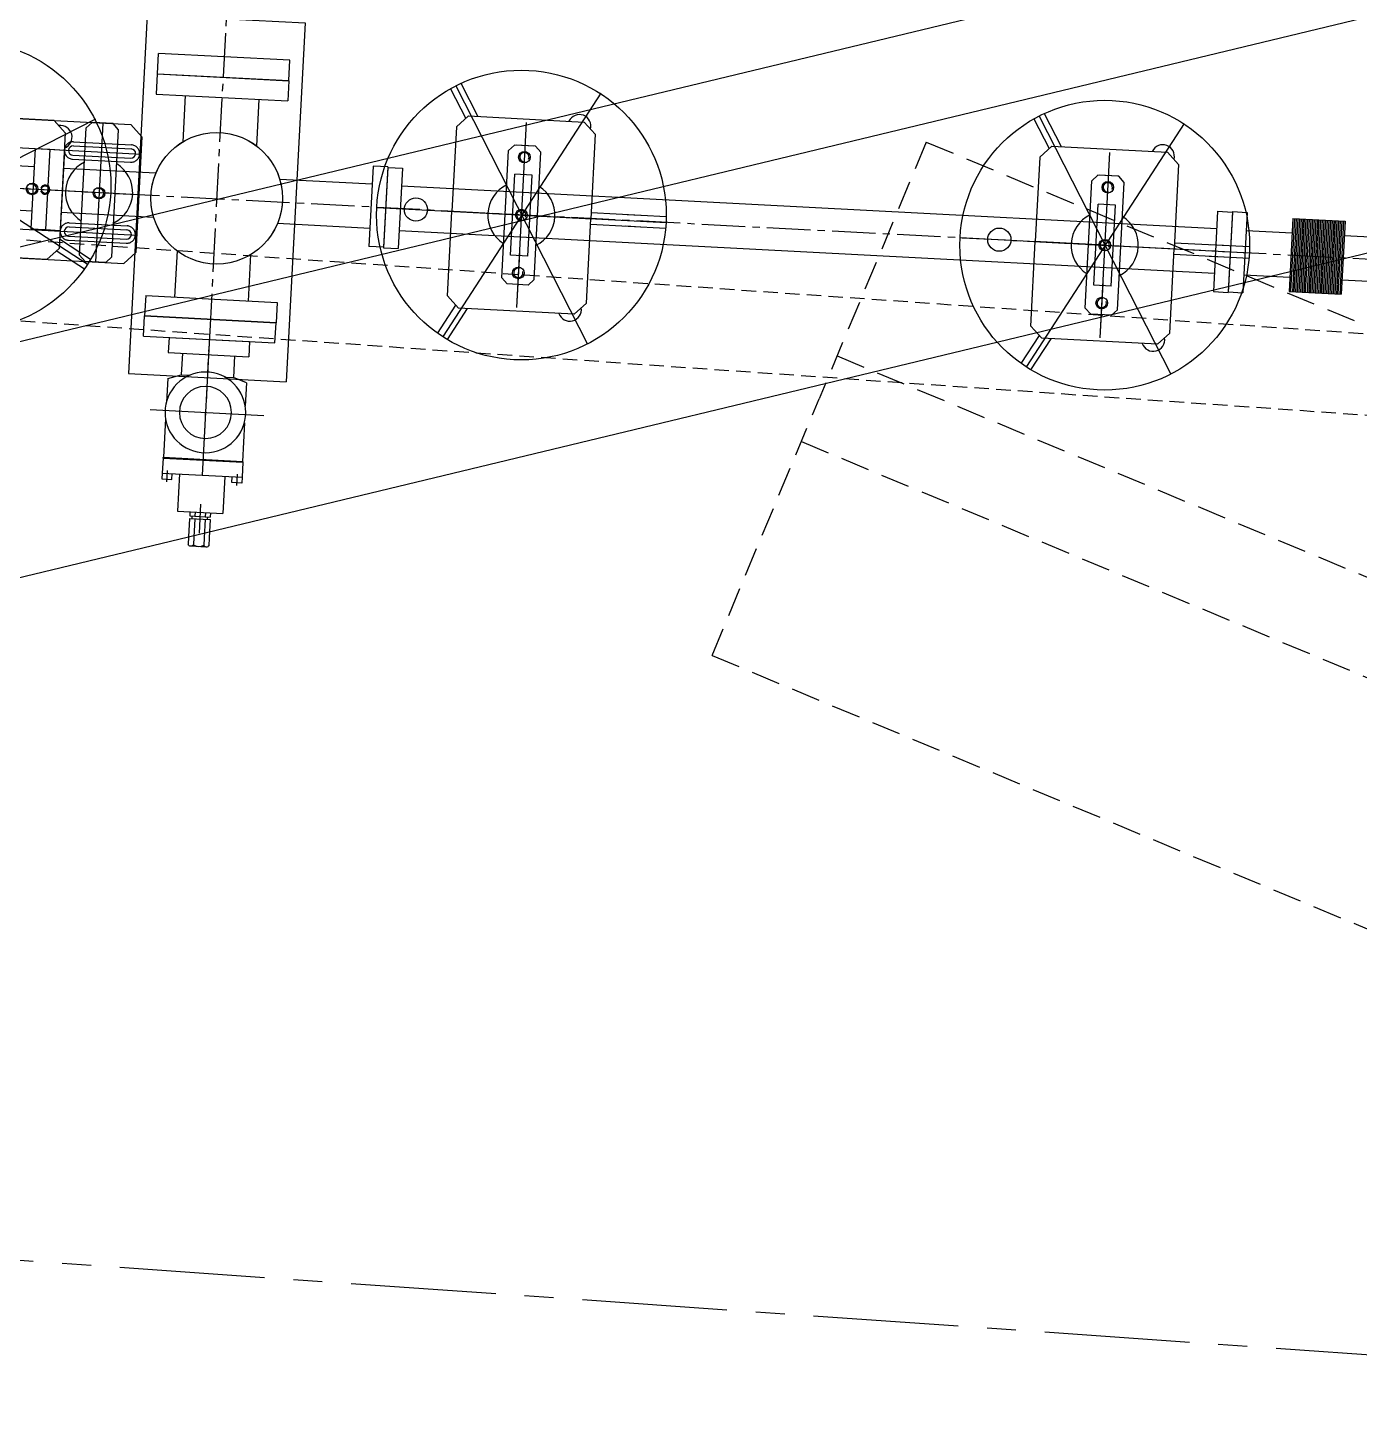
# Model space of a CAD drawing. Extents: x -50 to 48714, y -13211 to 6743.
# Drawn here: x 21530 to 22679, y -1306 to -99 of the extents above; entities that cross this region are included whole.
import ezdxf

# ---------------------------------------------------------------- set-up
doc = ezdxf.new("R2010")
doc.units = 0
doc.header["$LTSCALE"] = 50
for name, pattern in [('UE46_01$0$GESTRICHELT', [0.75, 0.5, -0.25]), ('UE46_01$0$GESTRICHELT2', [0.375, 0.25, -0.125]), ('UE46_01$0$MITTE', [2, 1.25, -0.25, 0.25, -0.25]), ('UE46_01$0$MITTE2', [1.125, 0.75, -0.125, 0.125, -0.125]), ('UE46_01$0$MITTEX2', [4, 2.5, -0.5, 0.5, -0.5]), ('UE46_01$0$VERDECKTX2', [0.75, 0.5, -0.25]), ('W_ASL63$0$MITTEX2', [4, 2.5, -0.5, 0.5, -0.5])]:
    doc.linetypes.add(name, pattern=pattern)
doc.layers.get('0').update_dxf_attribs({"linetype": 'CONTINUOUS'})
for name, color, linetype in [('UE46_01$0$BEMASZ', 2, 'CONTINUOUS'), ('UE46_01$0$DÜNN', 1, 'CONTINUOUS'), ('UE46_01$0$M_TRASSE', 7, 'UE46_01$0$VERDECKTX2'), ('UE46_01$0$MITTE', 5, 'UE46_01$0$MITTEX2'), ('UE46_01$0$MITTE2', 5, 'UE46_01$0$MITTE2'), ('UE46_01$0$MITTEKLEIN', 5, 'UE46_01$0$MITTE2'), ('UE46_01$0$TEXT', 2, 'CONTINUOUS'), ('UE46_01$0$VERDECKT2', 7, 'UE46_01$0$GESTRICHELT2'), ('UE46_HMI$0$MEDIENVERSORGUN', 40, 'CONTINUOUS'), ('W_ASL63$0$MITTEX2', 5, 'W_ASL63$0$MITTEX2')]:
    doc.layers.add(name, color=color, linetype=linetype)
doc.styles.add('UE46_01$0$STANDARD_H15', font='isocp.shx', dxfattribs={"height": 15})

# ---------------------------------------------------------------- blocks, each defined once
blk = doc.blocks.new('W_ASL63', base_point=(-9164.7, 2320.9))
at = {"layer": 'W_ASL63$0$MITTEX2'}
blk.add_line((5661.5, 1627.3), (30997.2, -144.3), dxfattribs=at)
blk = doc.blocks.new('UE46_HMI')
at = {"layer": 'UE46_HMI$0$MEDIENVERSORGUN'}
for p, q in [((3530.1, -526.7), (6063.1, 83.3)), ((3537.6, -606.4), (6070.6, 3.6)), ((3556.5, -805.5), (6089.5, -195.5))]:
    blk.add_line(p, q, dxfattribs=at)
blk = doc.blocks.new('UE46_01$0$F_CF35')
for p, q in [((0, 34.7), (0, -34.7)), ((0, 34.7), (12.7, 34.7)), ((12.7, 34.7), (12.7, -34.7)), ((0, -34.7), (12.7, -34.7))]:
    blk.add_line(p, q)
blk = doc.blocks.new('UE46_01$0$K6_35_63_S')
for p, q in [((89.2, 104.6), (202.8, 104.6)), ((89.2, 104.6), (89.2, 87.1)), ((202.8, 104.6), (202.8, 87.1)), ((89.2, 87.1), (202.8, 87.1)), ((114.2, 87.1), (114.2, 47)), ((177.8, 87.1), (177.8, 47)), ((12.7, 19.1), (92.5, 19.1)), ((279.3, 19.1), (199.5, 19.1)), ((12.7, -19), (92.5, -19)), ((279.3, -19), (199.5, -19)), ((114.2, -47), (114.2, -87.1)), ((177.8, -47), (177.8, -87.1)), ((89.2, -87.1), (202.8, -87.1)), ((89.2, -87.1), (89.2, -104.6)), ((202.8, -87.1), (202.8, -104.6)), ((89.2, -104.6), (202.8, -104.6))]:
    blk.add_line(p, q)
blk.add_circle((146, 0), 56.8)
blk.add_blockref('UE46_01$0$F_CF35', (0, 0))
at = {"xscale": -1}
blk.add_blockref('UE46_01$0$F_CF35', (292, 0), dxfattribs=at)
at = {"layer": 'UE46_01$0$TEXT', "style": 'UE46_01$0$STANDARD_H15', "flags": 1}
for tag, p in [('ID', (-253.6, -105.2)), ('BEZ', (-253.6, -133.7)), ('KURZBEZ', (-253.6, -162.2)), ('SPARTE', (-253.6, -190.7)), ('FIRMA', (-253.6, -219.2)), ('TYP', (-253.6, -247.7)), ('PREIS', (-253.6, -276.2)), ('AUSSCHR', (-253.6, -304.7)), ('BEST', (-253.6, -333.2)), ('LIEFER', (-253.6, -361.7)), ('STATUS', (-253.6, -390.2)), ('BEMERK', (-253.6, -418.7))]:
    blk.add_attdef(tag, p, '', height=15, dxfattribs=at)
blk = doc.blocks.new('UE46_01$0$CF35_150')
for p, q in [((0, 34.7), (12.7, 34.7)), ((0, 34.7), (0, -34.7)), ((12.7, 34.7), (12.7, -34.7)), ((52.5, 31.6), (97.5, 31.6)), ((52.5, 31.6), (52.5, -31.6)), ((53.8, 31.6), (53.8, -31.6)), ((55.3, 31.6), (55.3, -31.6)), ((56.7, 31.6), (56.7, -31.6)), ((58.1, 31.6), (58.1, -31.6)), ((59.5, 31.6), (59.5, -31.6)), ((60.9, 31.6), (60.9, -31.6)), ((62.3, 31.6), (62.3, -31.6)), ((63.7, 31.6), (63.7, -31.6)), ((65.1, 31.6), (65.1, -31.6)), ((66.5, 31.6), (66.5, -31.6)), ((68, 31.6), (68, -31.6)), ((69.4, 31.6), (69.4, -31.6)), ((70.8, 31.6), (70.8, -31.6)), ((72.2, 31.6), (72.2, -31.6)), ((73.6, 31.6), (73.6, -31.6)), ((75, 31.6), (75, -31.6)), ((76.4, 31.6), (76.4, -31.6)), ((77.8, 31.6), (77.8, -31.6)), ((79.2, 31.6), (79.2, -31.6)), ((80.6, 31.6), (80.6, -31.6)), ((82, 31.6), (82, -31.6)), ((83.5, 31.6), (83.5, -31.6)), ((84.9, 31.6), (84.9, -31.6)), ((86.3, 31.6), (86.3, -31.6)), ((87.7, 31.6), (87.7, -31.6)), ((89.1, 31.6), (89.1, -31.6)), ((90.5, 31.6), (90.5, -31.6)), ((91.9, 31.6), (91.9, -31.6)), ((93.3, 31.6), (93.3, -31.6)), ((94.7, 31.6), (94.7, -31.6)), ((96.2, 31.6), (96.2, -31.6)), ((97.5, 31.6), (97.5, -31.6)), ((137.3, 34.7), (137.3, -34.7)), ((137.3, 34.7), (150, 34.7)), ((150, 34.7), (150, -34.7)), ((12.7, 19.1), (52.5, 19.1)), ((97.5, 19.1), (137.3, 19.1)), ((12.7, -19.1), (52.5, -19.1)), ((97.5, -19.1), (137.3, -19.1)), ((0, -34.7), (12.7, -34.7)), ((52.5, -31.6), (97.5, -31.6)), ((137.3, -34.7), (150, -34.7))]:
    blk.add_line(p, q)
at = {"layer": 'UE46_01$0$TEXT', "style": 'UE46_01$0$STANDARD_H15', "flags": 1}
for tag, p in [('ID', (1.2, -200.2)), ('BEZ', (1.2, -228.7)), ('KURZBEZ', (1.2, -257.2)), ('SPARTE', (1.2, -285.7)), ('FIRMA', (1.2, -314.2)), ('TYP', (1.2, -342.7)), ('PREIS', (1.2, -371.2)), ('AUSSCHR', (1.2, -399.7)), ('BEST', (1.2, -428.2)), ('LIEFER', (1.2, -456.7)), ('STATUS', (1.2, -485.2)), ('BEMERK', (1.2, -513.7))]:
    blk.add_attdef(tag, p, '', height=15, dxfattribs=at)
blk = doc.blocks.new('UE46_01$0$SRS40_2L_O')
at = {"ltscale": 5}
for p, q in [((-5, 124.9), (-5, 60)), ((5, 125), (5, 60)), ((-5, 102.3), (-5, 91.1)), ((5, 103.1), (5, 90.4)), ((-140.6, 60), (-150.6, 50)), ((-150.6, 50), (-150.6, -50)), ((-140.6, 60), (139.4, 60)), ((-130.1, 55), (-125.1, 60)), ((-130.1, -55), (-130.1, 55)), ((-130.1, -55), (-130.1, 55)), ((-125.1, 60), (-107.1, 60)), ((-102.1, 55), (-107.1, 60)), ((-102.1, -55), (-102.1, 55)), ((-102.1, -55), (-102.1, 55)), ((-73, 60), (-83, 50)), ((-83, -50), (-83, 50)), ((-73, 60), (0, 60)), ((73, 60), (0, 60)), ((83, 50), (73, 60)), ((83, 50), (83, -50)), ((101, 55), (106, 60)), ((101, -55), (101, 55)), ((101, -55), (101, 55)), ((124, 60), (106, 60)), ((129, 55), (124, 60)), ((129, -55), (129, 55)), ((129, -55), (129, 55)), ((139.4, 60), (149.4, 50)), ((149.4, 50), (149.4, -50)), ((-110.8, -58.2), (-83, -42.1)), ((110.7, -58.1), (83, -42.1)), ((-150.6, -50), (-140.6, -60)), ((-140.6, -60), (139.4, -60)), ((-130.1, -55), (-125.1, -60)), ((-125.1, -60), (-107.1, -60)), ((-102.1, -55), (-107.1, -60)), ((-105.7, -66.8), (-80.7, -52.3)), ((-83, -50), (-73, -60)), ((-73, -60), (0, -60)), ((73, -60), (0, -60)), ((73, -60), (83, -50)), ((105.8, -66.8), (80.7, -52.3)), ((101, -55), (106, -60)), ((124, -60), (106, -60)), ((129, -55), (124, -60)), ((149.4, -50), (139.4, -60))]:
    blk.add_line(p, q, dxfattribs=at)
at = {"color": 7, "linetype": 'UE46_01$0$GESTRICHELT', "ltscale": 5}
for p, q in [((-91.8, 42.5), (-141.8, 42.5)), ((90.7, 42.5), (140.7, 42.5)), ((-91.8, 27.5), (-141.8, 27.5)), ((90.7, 27.5), (140.7, 27.5)), ((-91.8, -27.5), (-141.8, -27.5)), ((90.7, -27.5), (140.7, -27.5)), ((-91.8, -42.5), (-141.8, -42.5)), ((90.7, -42.5), (140.7, -42.5))]:
    blk.add_line(p, q, dxfattribs=at)
at = {"color": 7, "linetype": 'CONTINUOUS', "ltscale": 5}
for p, q in [((-91.8, 39), (-141.8, 39)), ((90.7, 39), (140.7, 39)), ((-91.8, 31), (-141.8, 31)), ((90.7, 31), (140.7, 31)), ((-91.8, -31), (-141.8, -31)), ((90.7, -31), (140.7, -31)), ((-91.8, -39), (-141.8, -39)), ((90.7, -39), (140.7, -39))]:
    blk.add_line(p, q, dxfattribs=at)
at = {"ltscale": 5}
for centre, radius in [((0, 0), 125), ((-116.1, -0.6), 5), ((-69.6, 0), 3.25), ((-58.3, 0), 5), ((-0.6, 0), 5), ((57.1, 0), 5), ((68.4, 0), 3.25), ((115, -0.6), 5), ((0, -91.1), 10)]:
    blk.add_circle(centre, radius, dxfattribs=at)
for centre, start, end in [((-79.2, 46), 78.5217, 247.4088), ((79.2, 46), 292.5912, 101.4783)]:
    blk.add_arc(centre, 10, start, end, dxfattribs=at)
at = {"color": 7, "linetype": 'UE46_01$0$GESTRICHELT', "ltscale": 5}
for centre, start, end in [((-141.8, 35), 90, 270), ((-91.8, 35), 270, 90), ((90.7, 35), 90, 270), ((140.7, 35), 270, 90), ((-141.8, -35), 90, 270), ((-91.8, -35), 270, 90), ((90.7, -35), 90, 270), ((140.7, -35), 270, 90)]:
    blk.add_arc(centre, 7.5, start, end, dxfattribs=at)
at = {"layer": 'UE46_01$0$BEMASZ', "ltscale": 5}
for p, q in [((-123.6, 60), (-108.6, 60)), ((122.5, 60), (107.5, 60))]:
    blk.add_line(p, q, dxfattribs=at)
at = {"layer": 'UE46_01$0$BEMASZ', "color": 7, "linetype": 'CONTINUOUS', "ltscale": 5}
for centre, radius, start, end in [((-141.8, 35), 4, 90, 270), ((-91.8, 35), 4, 270, 90), ((90.7, 35), 4, 90, 270), ((140.7, 35), 4, 270, 90), ((-116.1, 0), 29, 118.8657, 241.1343), ((-116.1, 0), 29, 298.8657, 61.1343), ((115, 0), 29, 118.8657, 241.1343), ((115, 0), 29, 298.8657, 61.1343), ((-141.8, -35), 4, 90, 270), ((-91.8, -35), 4, 270, 90), ((90.7, -35), 4, 90, 270), ((140.7, -35), 4, 270, 90)]:
    blk.add_arc(centre, radius, start, end, dxfattribs=at)
at = {"layer": 'UE46_01$0$DÜNN', "ltscale": 5}
for centre, start, end in [((-116.1, -0.6), 67.9685, 12.5311), ((-69.6, 0), 12.7849, 343.7578), ((-58.3, 0), 67.9685, 12.5311), ((-0.6, 0), 167.4689, 112.0315), ((57.1, 0), 167.4689, 112.0315), ((68.4, 0), 196.2422, 167.2151), ((115, -0.6), 167.4689, 112.0315)]:
    blk.add_arc(centre, 4, start, end, dxfattribs=at)
at = {"layer": 'UE46_01$0$MITTE', "linetype": 'UE46_01$0$MITTE', "ltscale": 5}
for p, q in [((0, -125), (0, 125)), ((-108.5, 63), (108, -62)), ((108.5, 63), (-108, -62)), ((0, 0), (0, 61)), ((-116.1, 60), (-116.1, -60)), ((-0.6, 60), (-0.6, -60)), ((-0.6, 50), (-0.6, -50)), ((115, 60), (115, -60)), ((-150.6, 35), (149.4, 35)), ((-150.6, 0), (149.4, 0)), ((-33.6, 0), (-80.6, 0)), ((0, 0), (0, -61)), ((32.4, 0), (79.4, 0)), ((102.5, 0), (127.5, 0)), ((-103.6, 0), (-128.6, 0)), ((-150.6, -35), (149.4, -35))]:
    blk.add_line(p, q, dxfattribs=at)
blk = doc.blocks.new('UE46_01$0$SRS40_L_O')
at = {"ltscale": 5}
for p, q in [((-105.8, 66.8), (-80.7, 52.3)), ((105.7, 66.8), (80.7, 52.3)), ((-110.7, 58.1), (-83, 42.1)), ((-73, 60), (-83, 50)), ((-83, -50), (-83, 50)), ((-73, 60), (0, 60)), ((73, 60), (0, 60)), ((83, 50), (73, 60)), ((110.8, 58.2), (83, 42.1)), ((83, 50), (83, -50)), ((-55, 14), (-60, 9)), ((-55, 14), (55, 14)), ((-55, 14), (55, 14)), ((55, 14), (60, 9)), ((-60, -9), (-60, 9)), ((-35, -7.5), (-35, 7.5)), ((-35, 7.5), (35, 7.5)), ((35, -7.5), (35, 7.5)), ((60, -9), (60, 9)), ((-55, -14), (-60, -9)), ((-35, -7.5), (35, -7.5)), ((55, -14), (60, -9)), ((-55, -14), (55, -14)), ((-55, -14), (55, -14)), ((-83, -50), (-73, -60)), ((-73, -60), (0, -60)), ((-5, -125), (-5, -60)), ((73, -60), (0, -60)), ((5, -124.9), (5, -60)), ((73, -60), (83, -50)), ((-5, -103.1), (-5, -90.4)), ((5, -102.3), (5, -91.1))]:
    blk.add_line(p, q, dxfattribs=at)
for centre, radius in [((0, 0), 125), ((0, 91.1), 10), ((-50, 0), 5), ((0, 0), 5), ((50, 0), 5)]:
    blk.add_circle(centre, radius, dxfattribs=at)
for centre, start, end in [((-79.2, -46), 112.5912, 281.4783), ((79.2, -46), 258.5217, 67.4088)]:
    blk.add_arc(centre, 10, start, end, dxfattribs=at)
at = {"layer": 'UE46_01$0$BEMASZ', "ltscale": 5}
blk.add_line((60, -7.5), (60, 7.5), dxfattribs=at)
at = {"layer": 'UE46_01$0$BEMASZ', "color": 7, "linetype": 'CONTINUOUS', "ltscale": 5}
for start, end in [(28.8657, 151.1343), (208.8657, 331.1343)]:
    blk.add_arc((0, 0), 29, start, end, dxfattribs=at)
at = {"layer": 'UE46_01$0$DÜNN', "ltscale": 5}
for centre, start, end in [((-50, 0), 347.4689, 292.0315), ((0, 0), 247.9685, 192.5311), ((50, 0), 247.9685, 192.5311)]:
    blk.add_arc(centre, 4, start, end, dxfattribs=at)
at = {"layer": 'UE46_01$0$MITTE', "linetype": 'UE46_01$0$MITTE', "ltscale": 5}
for p, q in [((0, 125), (0, -125)), ((-108.5, -63), (108, 62)), ((108.5, -63), (-108, 62)), ((0, 0), (0, 61)), ((0, 14), (0, -14)), ((0, 12.5), (0, -12.5)), ((80, 0), (-80, 0)), ((-33, 0), (-80, 0)), ((0, 0), (0, -61))]:
    blk.add_line(p, q, dxfattribs=at)
blk = doc.blocks.new('UE46_01$0$F_CF63')
for p, q in [((0, 56.75), (0, -56.75)), ((0, 56.75), (17.5, 56.75)), ((17.5, -56.75), (17.5, 56.75)), ((0, -56.75), (17.5, -56.75))]:
    blk.add_line(p, q)
blk = doc.blocks.new('UE46_01$0$VAR_S_O')
for p, q in [((-68.2, 155), (-68.2, -155)), ((-68.2, 155), (68.2, 155)), ((68.2, 155), (68.2, -155)), ((-68.2, -155), (68.2, -155))]:
    blk.add_line(p, q)
blk.add_circle((0, 0), 56.8)
at = {"layer": 'UE46_01$0$MITTEKLEIN'}
blk.add_line((0, 198.8), (0, -202.8), dxfattribs=at)
blk = doc.blocks.new('UE46_01$0$EV_38ER_SEITL2')
for p, q in [((299.5, 293.6), (299.5, 300.3)), ((299.5, 277.7), (299.5, 293.6)), ((315.1, 301.6), (301.7, 301.6)), ((304, 293.6), (304, 300.3)), ((304, 277.7), (304, 293.6)), ((312.9, 293.6), (312.9, 300.3)), ((312.9, 277.7), (312.9, 293.6)), ((317.3, 293.6), (317.3, 300.3)), ((317.3, 277.7), (317.3, 293.6)), ((299.5, 277.7), (317.3, 277.7)), ((301.7, 277.7), (301.7, 275.5)), ((315.1, 277.7), (315.1, 275.5)), ((288.9, 271.8), (327.9, 271.8)), ((288.9, 239.8), (288.9, 271.8)), ((299.5, 271.8), (299.5, 275.5)), ((299.5, 275.5), (317.3, 275.5)), ((304, 271.8), (304, 275.5)), ((312.9, 271.8), (312.9, 275.5)), ((317.3, 271.8), (317.3, 275.5)), ((327.9, 239.8), (327.9, 271.8)), ((273.9, 239.8), (273.9, 244.8)), ((273.9, 244.8), (282.4, 244.8)), ((282.4, 244.8), (282.4, 239.8)), ((334.4, 244.8), (334.4, 239.8)), ((342.9, 244.8), (334.4, 244.8)), ((342.9, 239.8), (342.9, 244.8)), ((273.9, 239.8), (342.9, 239.8)), ((273.9, 226.8), (273.9, 239.8)), ((342.9, 226.8), (342.9, 239.8)), ((273.9, 226.8), (342.9, 226.8)), ((274.4, 192.8), (274.4, 226.1)), ((274.4, 226.1), (342.4, 226.1)), ((342.4, 192.8), (342.4, 226.1)), ((274.4, 158.1), (274.4, 178.4)), ((342.4, 158.1), (342.4, 178.4)), ((274.4, 158.1), (285.9, 154.2)), ((342.4, 158.1), (330.9, 154.2)), ((285.9, 154.2), (293.5, 154.2)), ((285.9, 135.6), (285.9, 154.2)), ((323.3, 154.2), (330.9, 154.2)), ((330.9, 135.6), (330.9, 154.2)), ((273.7, 135.6), (343.2, 135.6)), ((273.7, 122.6), (273.7, 135.6)), ((343.2, 122.6), (343.2, 135.6)), ((273.7, 122.6), (343.2, 122.6))]:
    blk.add_line(p, q)
for radius in [34.8, 22.5]:
    blk.add_circle((308.4, 185.6), radius)
for centre, radius, start, end in [((301.7, 299), 2.57, 30, 150), ((308.4, 293.3), 8.35, 57.7958, 122.2042), ((315.1, 299), 2.57, 30, 150), ((274.9, 226.9), 0.942, 187.7958, 242.6136), ((342, 226.9), 0.942, 297.3864, 352.2042)]:
    blk.add_arc(centre, radius, start, end)
at = {"layer": 'UE46_01$0$MITTE'}
for p, q in [((308.4, 114.9), (308.4, 312.3)), ((260.5, 185.6), (358.9, 185.6))]:
    blk.add_line(p, q, dxfattribs=at)
at = {"layer": 'UE46_01$0$MITTEKLEIN'}
for p, q in [((278.2, 247.2), (278.2, 237.2)), ((338.7, 247.2), (338.7, 237.2))]:
    blk.add_line(p, q, dxfattribs=at)
blk = doc.blocks.new('UE46_01$0$GEV_35_S2')
blk.add_blockref('UE46_01$0$EV_38ER_SEITL2', (-308.4, -122.6))
blk = doc.blocks.new('UE46_01')
for p, q in [((22556, -272.1), (21852.5, -235.2)), ((21850.6, -273.3), (22554, -310.2))]:
    blk.add_line(p, q)
at = {"layer": 'UE46_01$0$M_TRASSE'}
for p, q in [((22305.4, -197.1), (22213, -418.6)), ((22305.4, -197.1), (23736.5, -794.3)), ((22228.4, -381.7), (23690.1, -991.7)), ((22120.5, -640.1), (22213, -418.6)), ((22197.6, -455.5), (23671.5, -1070.6)), ((22120.5, -640.1), (23625.1, -1268)), ((23736.5, -794.3), (26655.4, -988.4)), ((26655.4, -988.4), (28979, -1164.5)), ((23690.1, -991.7), (26641.2, -1187.9)), ((23671.5, -1070.6), (26635.6, -1267.7)), ((28979, -1164.5), (31559.7, -1239)), ((26641.2, -1187.9), (28968.6, -1364.3)), ((31559.7, -1239), (32106.1, -1263)), ((32106.1, -1263), (32095.6, -1502.7)), ((23625.1, -1268), (26621.4, -1467.2)), ((26635.6, -1267.7), (28964.4, -1444.2)), ((28968.6, -1364.3), (31552.4, -1438.9)), ((28964.4, -1444.2), (31549.5, -1518.8)), ((31552.4, -1438.9), (32097.3, -1462.8)), ((26621.4, -1467.2), (28953.9, -1644)), ((32085.1, -1742.5), (32095.6, -1502.7)), ((31549.5, -1518.8), (32093.8, -1542.7)), ((28953.9, -1644), (31542.3, -1718.7)), ((31542.3, -1718.7), (32085.1, -1742.5))]:
    blk.add_line(p, q, dxfattribs=at)
at = {"layer": 'UE46_01$0$MITTE2'}
blk.add_line((17000, 0), (24240.1, -379.4), dxfattribs=at)
at = {"layer": 'UE46_01$0$VERDECKT2'}
for p, q in [((17002.4, 34.9), (25980.5, -592.9)), ((16997.6, -34.9), (25975.6, -662.7))]:
    blk.add_line(p, q, dxfattribs=at)
for name, p, rotation in [('UE46_01$0$VAR_S_O', (21693.1, -245.6), 356.9999999999844), ('UE46_01$0$SRS40_2L_O', (21476.8, -234.6), 357.0000000000007), ('UE46_01$0$F_CF63', (21698.6, -141.1), 86.99999999992062), ('UE46_01$0$SRS40_L_O', (21956, -260.1), 86.99999999992062), ('UE46_01$0$K6_35_63_S', (21547.3, -238), 357.0000000000007), ('UE46_01$0$SRS40_L_O', (22459.4, -286.1), 86.99999999992062), ('UE46_01$0$CF35_150', (21397.5, -230.1), 357.0000000000007), ('UE46_01$0$F_CF35', (21838.9, -253.6), 357.0000000000007), ('UE46_01$0$F_CF35', (22555, -291.5), 357.0000000000007), ('UE46_01$0$CF35_150', (22567.7, -291.8), 357.0000000000007), ('UE46_01$0$F_CF63', (21686.7, -367.5), 86.99999999992062)]:
    blk.add_blockref(name, p, dxfattribs=dict(rotation=rotation))
at = {"xscale": -1, "rotation": 177.0000000000074}
blk.add_blockref('UE46_01$0$GEV_35_S2', (21686.7, -367.5), dxfattribs=at)

msp = doc.modelspace()

# ---------------------------------------------------------------- block references
for name, p in [('W_ASL63', (0, 0)), ('UE46_HMI', (17000, 0)), ('UE46_01', (0, 0))]:
    msp.add_blockref(name, p)

doc.saveas('drawing.dxf')
